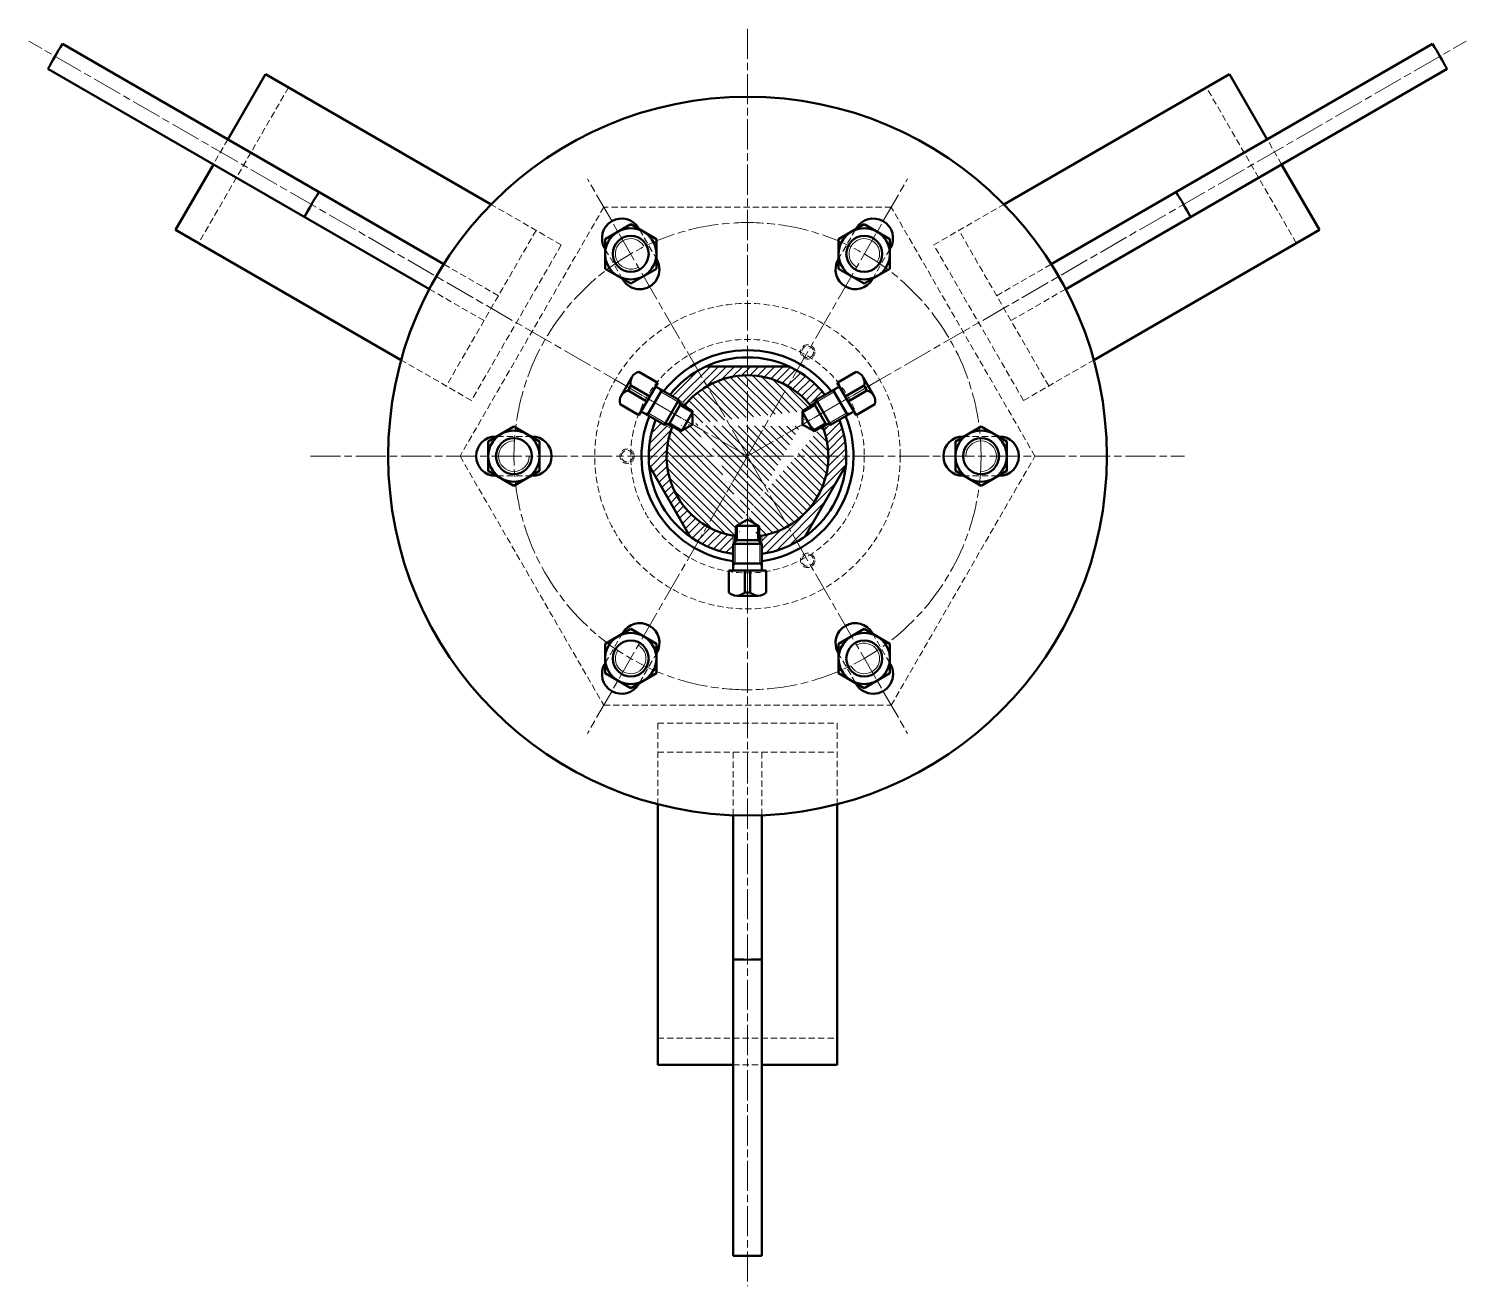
# Model space of a CAD drawing. Header units: millimetres. Extents: x 17368 to 100025, y -24769 to 12950.
# Drawn here: x 69886 to 70687, y -1824 to -1124 of the extents above; entities that cross this region are included whole.
import ezdxf

# ---------------------------------------------------------------- set-up
doc = ezdxf.new("R2010")
doc.units = ezdxf.units.MM
doc.header["$LTSCALE"] = 2.8
for name, pattern in [('AM_ISO08W050', [18, 12, -1.5, 3, -1.5]), ('AM_ISO08W050x2', [9, 6, -0.75, 1.5, -0.75]), ('YSYWPCG_HIDDEN', [0.375, 0.25, -0.125])]:
    doc.linetypes.add(name, pattern=pattern)
doc.layers.get('0').update_dxf_attribs({"lineweight": 50})
for name, color, linetype, lineweight in [('AM_0N', 7, 'Continuous', 50), ('AM_4N', 3, 'Continuous', 15), ('AM_7N', 4, 'AM_ISO08W050', 15), ('bhatch', 5, 'Continuous', 15), ('细实线', 5, 'Continuous', 15)]:
    doc.layers.add(name, color=color, linetype=linetype, lineweight=lineweight)

msp = doc.modelspace()

# ---------------------------------------------------------------- hatches: boundary and pattern name
at = {"layer": 'bhatch'}
h = msp.add_hatch(dxfattribs=at)
h.set_pattern_fill('ANSI31', color=256, style=0)
h.set_pattern_definition([(45, (0, 201.2875), (-2.24506403, 2.24506403), [])])
h.paths.add_polyline_path([(70263.96771, -1323.08399), (70258.9677, -1314.42374, 0.094688485), (70243.34281, -1327.91946), (70248.28242, -1330.77134), (70252.11729, -1332.9854, -0.086432478)])
h.paths.add_polyline_path([(70263.5548, -1312.05515, 0.02347896), (70258.9677, -1314.42374), (70263.96771, -1323.08399, -0.131652446), (70286.4677, -1317.05515), (70286.4677, -1312.05515)])
h.paths.add_polyline_path([(70286.4677, -1312.05515), (70286.4677, -1317.05515, -0.131652415), (70308.96768, -1323.08401), (70313.96769, -1314.42376, 0.023479125), (70309.38056, -1312.05515)])
h.paths.add_polyline_path([(70320.81807, -1332.98539), (70324.65295, -1330.77132), (70329.59253, -1327.91944, 0.094688191), (70313.96769, -1314.42376), (70308.96768, -1323.08401, -0.086432226)])
h.paths.add_polyline_path([(70337.59251, -1341.77582), (70332.65294, -1344.62769), (70328.81804, -1346.84177, -0.086431951), (70331.46768, -1362.05515), (70341.46768, -1362.05515, 0.094688061)])
h.paths.add_polyline_path([(70308.96771, -1401.02628), (70313.9677, -1409.68653, 0.023478563), (70318.31244, -1406.89834), (70341.2254, -1367.21193, 0.023478694), (70341.46768, -1362.05515), (70331.46768, -1362.05515, -0.267949013)])
h.paths.add_polyline_path([(70294.4677, -1406.33833), (70294.4677, -1410.76651), (70294.46771, -1416.47022, 0.094688066), (70313.9677, -1409.68653), (70308.96771, -1401.02628, -0.086432072)])
h.paths.add_polyline_path([(70278.46774, -1416.47023), (70278.46773, -1410.76653), (70278.46773, -1406.33834, -0.086432274), (70263.96768, -1401.0263), (70258.96769, -1409.68655, 0.094688318)])
h.paths.add_polyline_path([(70254.62278, -1406.89823, 0.023479522), (70258.96769, -1409.68655), (70263.96768, -1401.0263, -0.26794923), (70241.46768, -1362.05515), (70231.46768, -1362.05515, 0.023479487), (70231.70998, -1367.2121)])
h.paths.add_polyline_path([(70244.11731, -1346.84178), (70240.28245, -1344.62773), (70235.34283, -1341.77584, 0.094687935), (70231.46768, -1362.05515), (70241.46768, -1362.05515, -0.086431904)])
at = {"layer": '细实线', "lineweight": 15}
h = msp.add_hatch(dxfattribs=at)
h.set_pattern_fill('ANSI31', color=256, angle=90, style=0)
h.set_pattern_definition([(135, (0, 201.2875), (-2.24506403, -2.24506403), [])])
edge = h.paths.add_edge_path()
edge.add_arc((70286.46768, -1362.05515), 45, 157.66230187, 262.33779055)
edge.add_arc((70286.46768, -1362.05515), 45, 37.662221, 142.33779055)
edge.add_arc((70286.46768, -1362.05515), 45, 277.66230187, 382.33770968)
edge.add_line((70279.96771, -1401.05522), (70279.96771, -1406.58324))
edge.add_line((70286.46771, -1397.30244), (70279.96771, -1401.05522))
edge.add_line((70286.46771, -1397.30244), (70292.96771, -1401.05521))
edge.add_line((70292.96771, -1401.05521), (70292.96771, -1406.58323))
edge.add_line((70255.94268, -1336.92601), (70251.15521, -1334.16197))
edge.add_line((70255.94268, -1344.43157), (70255.94268, -1336.92601))
edge.add_line((70255.94268, -1344.43157), (70249.44269, -1348.18435))
edge.add_line((70249.44269, -1348.18435), (70244.65522, -1345.42031))
edge.add_line((70316.9927, -1336.926), (70321.78015, -1334.16197))
edge.add_line((70316.99271, -1344.43156), (70316.9927, -1336.926))
edge.add_line((70316.99271, -1344.43156), (70323.49271, -1348.18433))
edge.add_line((70323.49271, -1348.18433), (70328.28014, -1345.4203))

# ---------------------------------------------------------------- linework, layer by layer
for p, q in [((70117.44401, -1255.23167), (69905.11214, -1132.64181)), ((70455.53179, -1255.20835), (70667.82335, -1132.64176)), ((70109.40794, -1269.06726), (69897.11214, -1146.49822)), ((70018.16488, -1149.41541), (69997.16489, -1185.78846)), ((70143.76257, -1221.9293), (70018.16476, -1149.41537)), ((70429.17277, -1221.92929), (70554.7707, -1149.41529)), ((70463.56624, -1269.04487), (70675.82335, -1146.49816)), ((70575.7707, -1185.78856), (70554.77069, -1149.41548)), ((69989.16489, -1199.64486), (69968.16488, -1236.01795)), ((70604.77069, -1236.01802), (70583.7707, -1199.64497)), ((70093.76258, -1308.53185), (69968.16477, -1236.01792)), ((70479.17277, -1308.53183), (70604.77071, -1236.01782)), ((70216.16247, -1328.40472), (70222.17289, -1317.99436)), ((70236.51703, -1321.14957), (70226.02825, -1315.09388)), ((70336.41832, -1321.14952), (70346.90707, -1315.09383)), ((70350.76247, -1317.99431), (70356.7729, -1328.40466)), ((70220.01787, -1325.50423), (70221.58868, -1322.7835)), ((70230.50663, -1331.55991), (70220.01787, -1325.50423)), ((70232.07744, -1328.83917), (70221.58868, -1322.7835)), ((70226.06704, -1339.24951), (70236.51703, -1321.14957)), ((70336.41832, -1321.14952), (70346.86834, -1339.24944)), ((70340.85792, -1328.83912), (70351.34667, -1322.78342)), ((70342.42874, -1331.55985), (70352.91749, -1325.50415)), ((70351.34667, -1322.78342), (70352.91749, -1325.50415)), ((70226.06704, -1339.24951), (70215.57828, -1333.19383)), ((70230.50663, -1331.55991), (70232.07744, -1328.83917)), ((70243.01448, -1343.89568), (70249.01447, -1333.50337)), ((70255.94268, -1337.50336), (70249.01447, -1333.50337)), ((70255.94268, -1336.92601), (70251.15521, -1334.16197)), ((70316.9927, -1337.50335), (70323.9209, -1333.50335)), ((70316.9927, -1336.926), (70321.78015, -1334.16197)), ((70323.9209, -1333.50335), (70329.92091, -1343.89565)), ((70324.65295, -1330.77132), (70332.65294, -1344.62769)), ((70340.85792, -1328.83912), (70342.42874, -1331.55985)), ((70346.86834, -1339.24944), (70357.35711, -1333.19374)), ((70249.94269, -1347.89567), (70243.01448, -1343.89568)), ((70249.94269, -1347.89567), (70255.94268, -1337.50336)), ((70255.94268, -1336.92601), (70255.69268, -1337.35903)), ((70255.94268, -1344.43157), (70255.94268, -1336.92601)), ((70316.99271, -1344.43156), (70316.9927, -1336.926)), ((70317.2427, -1337.35901), (70316.9927, -1336.926)), ((70316.9927, -1337.50335), (70322.99271, -1347.89565)), ((70322.99271, -1347.89565), (70329.92091, -1343.89565)), ((70249.44269, -1348.18435), (70244.65522, -1345.42031)), ((70255.94268, -1344.43157), (70249.44269, -1348.18435)), ((70249.69269, -1347.75134), (70249.44269, -1348.18435)), ((70316.99271, -1344.43156), (70323.49271, -1348.18433)), ((70323.49271, -1348.18433), (70323.24271, -1347.75131)), ((70323.49271, -1348.18433), (70328.28014, -1345.4203)), ((70286.46771, -1397.30244), (70279.96771, -1401.05522)), ((70286.46771, -1397.30244), (70292.96771, -1401.05521)), ((70279.96771, -1401.05522), (70280.46771, -1401.05522)), ((70279.96771, -1401.05522), (70279.96771, -1406.58324)), ((70292.46771, -1400.76653), (70280.46771, -1400.76654)), ((70280.46771, -1400.76654), (70280.46772, -1408.76654)), ((70292.46771, -1400.76653), (70292.46772, -1408.76653)), ((70292.46771, -1401.05521), (70292.96771, -1401.05521)), ((70292.96771, -1401.05521), (70292.96771, -1406.58323)), ((70292.46772, -1408.76653), (70280.46772, -1408.76654)), ((70296.91773, -1425.76653), (70276.01773, -1425.76655)), ((70276.01773, -1425.76655), (70276.01774, -1437.87794)), ((70288.03855, -1425.76654), (70284.89692, -1425.76654)), ((70284.89692, -1425.76654), (70284.89693, -1437.87791)), ((70288.03855, -1425.76654), (70288.03856, -1437.87791)), ((70296.91773, -1425.76653), (70296.91774, -1437.8779)), ((70292.47815, -1439.76653), (70280.45731, -1439.76654)), ((70288.03856, -1437.87791), (70284.89693, -1437.87791)), ((70236.46772, -1555.70433), (70236.46772, -1700.73224)), ((70336.46772, -1555.70431), (70336.46772, -1700.73225)), ((70278.4677, -1561.89509), (70278.4677, -1807.02558)), ((70294.4677, -1561.89509), (70294.4677, -1807.02558)), ((70236.46772, -1700.73224), (70278.4677, -1700.73224)), ((70294.4677, -1700.73224), (70336.46772, -1700.73224))]:
    msp.add_line(p, q)
at = {"color": 7}
for p, q in [((70221.4677, -1232.99684), (70207.19993, -1241.23435)), ((70235.73547, -1241.23433), (70221.4677, -1232.99684)), ((70351.4677, -1232.99684), (70337.19995, -1241.23434)), ((70365.73547, -1241.23435), (70351.4677, -1232.99684)), ((70207.19993, -1241.23435), (70207.19993, -1257.70933)), ((70235.73546, -1257.70933), (70235.73547, -1241.23433)), ((70337.19995, -1241.23434), (70337.19994, -1257.70933)), ((70365.73548, -1257.70934), (70365.73547, -1241.23435)), ((70207.19993, -1257.70933), (70221.46769, -1265.94683)), ((70221.46769, -1265.94683), (70235.73546, -1257.70933)), ((70337.19994, -1257.70933), (70351.46771, -1265.94683)), ((70351.46771, -1265.94683), (70365.73548, -1257.70934)), ((70263.5548, -1312.05515), (70309.38056, -1312.05515)), ((70156.46769, -1345.58014), (70142.19993, -1353.81765)), ((70170.73545, -1353.81765), (70156.46769, -1345.58014)), ((70416.46771, -1345.58016), (70402.19995, -1353.81765)), ((70430.73547, -1353.81765), (70416.46771, -1345.58016)), ((70142.19993, -1353.81765), (70142.19993, -1370.29265)), ((70170.73545, -1370.29265), (70170.73545, -1353.81765)), ((70402.19995, -1353.81765), (70402.19995, -1370.29265)), ((70430.73547, -1370.29265), (70430.73547, -1353.81765)), ((70254.62279, -1406.89825), (70231.70991, -1367.21198)), ((70341.22533, -1367.21205), (70318.31245, -1406.89832)), ((70142.19993, -1370.29265), (70156.46769, -1378.53014)), ((70156.46769, -1378.53014), (70170.73545, -1370.29265)), ((70402.19995, -1370.29265), (70416.46771, -1378.53016)), ((70416.46771, -1378.53016), (70430.73547, -1370.29265)), ((70221.46769, -1458.16347), (70207.19992, -1466.40096)), ((70235.73546, -1466.40097), (70221.46769, -1458.16347)), ((70351.46771, -1458.16347), (70337.19994, -1466.40097)), ((70365.73547, -1466.40097), (70351.46771, -1458.16347)), ((70207.19992, -1466.40096), (70207.19993, -1482.87595)), ((70235.73545, -1482.87596), (70235.73546, -1466.40097)), ((70337.19994, -1466.40097), (70337.19993, -1482.87597)), ((70365.73547, -1482.87595), (70365.73547, -1466.40097)), ((70207.19993, -1482.87595), (70221.4677, -1491.11346)), ((70221.4677, -1491.11346), (70235.73545, -1482.87596)), ((70337.19993, -1482.87597), (70351.4677, -1491.11346)), ((70351.4677, -1491.11346), (70365.73547, -1482.87595))]:
    msp.add_line(p, q, dxfattribs=at)
msp.add_circle((70286.46768, -1362.05515), 200)
for centre, radius in [((70221.46769, -1249.47184), 14.26777), ((70221.46769, -1249.47184), 10), ((70351.46771, -1249.47184), 14.26777), ((70351.46771, -1249.47184), 10), ((70156.46769, -1362.05515), 14.26777), ((70156.46769, -1362.05515), 10), ((70416.46771, -1362.05515), 14.26777), ((70416.46771, -1362.05515), 10), ((70221.46769, -1474.63846), 14.26777), ((70351.46771, -1474.63846), 14.26777), ((70221.46769, -1474.63846), 10), ((70351.46771, -1474.63846), 10)]:
    msp.add_circle(centre, radius, dxfattribs=at)
for centre, radius, start, end in [((70286.46776, -1362.05522), 445.04227, 148.96999776, 151.02998603), ((70286.46776, -1362.05522), 445.04227, 28.96999776, 31.02998603), ((70286.46776, -1362.05522), 280.19999, 148.36391093, 151.63606332), ((70286.46776, -1362.05522), 280.19999, 28.36391093, 31.63606332), ((70227.50966, -1321.07555), 6.16238, 103.90961345, 196.09042738), ((70345.4257, -1321.0755), 6.16238, 343.90964646, 76.09046039), ((70221.49925, -1331.4859), 6.16238, 103.90964646, 196.0904604), ((70351.43613, -1331.48585), 6.16238, 343.90961345, 76.09042738), ((70280.45731, -1433.60416), 6.16238, 223.90961345, 316.09042738), ((70292.47815, -1433.60415), 6.16238, 223.90964646, 316.09046039), ((70286.46776, -1362.05522), 280.19999, 268.36391093, 271.63606332), ((70286.46776, -1362.05522), 445.04227, 268.96999776, 271.02998603)]:
    msp.add_arc(centre, radius, start, end)
for centre, radius, start, end in [((70216.4677, -1240.81159), 11, 30.00000801, 210.00000801), ((70356.46779, -1240.81157), 11, 330.00000801, 150.00000801), ((70226.4677, -1258.1321), 11, 210.00000801, 30.00000801), ((70346.4678, -1258.13208), 11, 150.00000801, 330.00000801), ((70286.4677, -1362.05519), 59, 37.792936, 142.2071187), ((70286.46768, -1362.05515), 55, 38.36356617, 141.63646257), ((70286.46768, -1362.05515), 45, 37.662221, 142.33779055), ((70286.4677, -1362.05519), 59, 157.792936, 262.2071187), ((70286.46768, -1362.05515), 55, 158.36363245, 261.63646257), ((70286.4677, -1362.05519), 59, 277.792936, 22.2071187), ((70286.46768, -1362.05515), 55, 278.36363245, 21.6363963), ((70146.46767, -1362.05524), 11, 90.00000801, 270.00000801), ((70166.46767, -1362.05524), 11, 270.00000801, 90.00000801), ((70286.46768, -1362.05515), 45, 157.66230187, 262.33779055), ((70286.46768, -1362.05515), 45, 277.66230187, 22.33770968), ((70406.46786, -1362.05521), 11, 90.00000801, 270.00000801), ((70426.46786, -1362.0552), 11, 270.00000801, 90.00000801), ((70226.46773, -1465.97836), 11, 330.00000801, 150.00000801), ((70346.46783, -1465.97835), 11, 30.00000801, 210.00000801), ((70216.46773, -1483.29887), 11, 150.00000801, 330.00000801), ((70356.46783, -1483.29885), 11, 210.00000801, 30.00000801)]:
    msp.add_arc(centre, radius, start, end, dxfattribs=at)
at = {"layer": 'AM_0N', "extrusion": (-0.866026, 0.499999, 0)}
msp.add_line((70230.756, -1339.12799), (70238.75599, -1325.27158), dxfattribs=at)
at = {"layer": 'AM_0N', "extrusion": (-0.499999, -0.866026, 0)}
for p, q in [((70235.29202, -1323.27135), (70248.28242, -1330.77134)), ((70248.7315, -1332.44732), (70251.32701, -1333.94583))]:
    msp.add_line(p, q, dxfattribs=at)
at = {"layer": 'AM_0N', "extrusion": (0.500001, -0.866025, 0)}
for p, q in [((70337.64333, -1323.2713), (70324.65295, -1330.77132)), ((70324.20387, -1332.44729), (70321.60834, -1333.94583))]:
    msp.add_line(p, q, dxfattribs=at)
at = {"layer": 'AM_0N', "extrusion": (0.866025, 0.500001, 0)}
msp.add_line((70334.17908, -1325.27104), (70342.1791, -1339.12744), dxfattribs=at)
at = {"layer": 'AM_0N'}
for p, q in [((70248.28242, -1330.77134), (70240.28245, -1344.62771)), ((70249.01447, -1333.50337), (70248.28242, -1330.77134)), ((70323.9209, -1333.50335), (70324.65295, -1330.77132)), ((70243.01448, -1343.89568), (70240.28245, -1344.62773)), ((70329.92091, -1343.89565), (70332.65294, -1344.62769)), ((70280.46772, -1408.76654), (70278.46773, -1410.76653)), ((70278.46773, -1410.76653), (70294.4677, -1410.76651)), ((70292.46772, -1408.76653), (70294.4677, -1410.76651))]:
    msp.add_line(p, q, dxfattribs=at)
at = {"layer": 'AM_0N', "extrusion": (0.499999, 0.866026, 0)}
for p, q in [((70227.29205, -1337.12773), (70240.28245, -1344.62773)), ((70241.95843, -1344.17865), (70244.55394, -1345.67717))]:
    msp.add_line(p, q, dxfattribs=at)
at = {"layer": 'AM_0N', "extrusion": (-0.500001, 0.866025, 0)}
for p, q in [((70345.64333, -1337.12767), (70332.65294, -1344.62769)), ((70330.97697, -1344.17861), (70328.38142, -1345.67716))]:
    msp.add_line(p, q, dxfattribs=at)
at = {"layer": 'AM_0N', "extrusion": (1, 9.32501e-07, 0)}
for p, q in [((70279.69463, -1409.53963), (70279.69463, -1406.54252)), ((70278.46775, -1425.76655), (70278.46773, -1410.76653))]:
    msp.add_line(p, q, dxfattribs=at)
at = {"layer": 'AM_0N', "extrusion": (-1, -9.32501e-07, 0)}
for p, q in [((70293.2408, -1409.53962), (70293.2408, -1406.54251)), ((70294.46772, -1425.76653), (70294.4677, -1410.76651))]:
    msp.add_line(p, q, dxfattribs=at)
at = {"layer": 'AM_0N', "extrusion": (9.32501e-07, -1, 0)}
msp.add_line((70294.46802, -1421.76653), (70278.46802, -1421.76655), dxfattribs=at)
at = {"layer": 'AM_4N', "linetype": 'YSYWPCG_HIDDEN', "lineweight": 15, "ltscale": 5}
for p, q in [((70031.00002, -1156.82577), (69981.00002, -1243.42831)), ((70591.93555, -1243.42839), (70541.93555, -1156.82585)), ((69997.16489, -1185.78846), (69989.16489, -1199.64486)), ((70583.7707, -1199.64497), (70575.7707, -1185.78856)), ((70182.80744, -1244.47187), (70143.76257, -1221.9293)), ((70390.12794, -1244.47183), (70429.17277, -1221.92929)), ((70168.80744, -1236.38897), (70118.80744, -1322.99151)), ((70235.99398, -1252.6321), (70225.99398, -1235.31159)), ((70336.94152, -1252.63208), (70346.94151, -1235.31158)), ((70454.12784, -1322.99153), (70404.12784, -1236.38899)), ((70182.80744, -1244.47187), (70132.80744, -1331.07441)), ((70216.94142, -1263.6321), (70206.94142, -1246.31159)), ((70355.99408, -1263.63208), (70365.99407, -1246.31157)), ((70440.12794, -1331.07437), (70390.12794, -1244.47183)), ((70147.80745, -1272.76201), (70117.44401, -1255.23167)), ((70425.12785, -1272.76207), (70455.53179, -1255.20835)), ((70139.80745, -1286.61842), (70109.40794, -1269.06726)), ((70433.12785, -1286.61848), (70463.56624, -1269.04487)), ((70132.80744, -1331.07441), (70093.76258, -1308.53185)), ((70440.12794, -1331.07437), (70479.17277, -1308.53183)), ((70166.46767, -1351.05524), (70146.46767, -1351.05524)), ((70406.46786, -1351.05521), (70426.46786, -1351.0552)), ((70166.46767, -1373.05524), (70146.46767, -1373.05524)), ((70406.46786, -1373.05521), (70426.46786, -1373.0552)), ((70216.94145, -1460.47836), (70206.94145, -1477.79887)), ((70355.9941, -1460.47834), (70365.99411, -1477.79885)), ((70235.99401, -1471.47836), (70225.99401, -1488.79887)), ((70336.94155, -1471.47835), (70346.94155, -1488.79885)), ((70236.46772, -1510.61921), (70236.46772, -1555.70433)), ((70236.46772, -1510.61921), (70336.46772, -1510.61921)), ((70336.46772, -1510.61921), (70336.46772, -1555.70431)), ((70236.46773, -1526.78496), (70336.46773, -1526.78496)), ((70278.4677, -1526.78496), (70278.4677, -1561.89509)), ((70294.4677, -1526.78496), (70294.4677, -1561.89509)), ((70236.46772, -1685.91151), (70336.46772, -1685.91151)), ((70278.4677, -1700.73224), (70294.4677, -1700.73224))]:
    msp.add_line(p, q, dxfattribs=at)
at = {"layer": 'AM_4N', "lineweight": 15}
for p, q in [((70238.14254, -1326.3341), (70237.02394, -1324.27158)), ((70334.79253, -1326.33356), (70335.91113, -1324.27104)), ((70231.36945, -1338.06546), (70229.02395, -1338.12799)), ((70341.56564, -1338.06491), (70343.91115, -1338.12743)), ((70279.69492, -1421.76654), (70278.46802, -1423.76655)), ((70293.24112, -1421.76653), (70294.46802, -1423.76653))]:
    msp.add_line(p, q, dxfattribs=at)
at = {"layer": 'AM_4N', "lineweight": 15, "extrusion": (-0.499999, -0.866026, 0)}
for p, q in [((70238.14267, -1326.33387), (70248.7315, -1332.44732)), ((70248.28242, -1330.77134), (70252.11729, -1332.9854))]:
    msp.add_line(p, q, dxfattribs=at)
at = {"layer": 'AM_4N', "lineweight": 15, "extrusion": (0.500001, -0.866025, 0)}
for p, q in [((70334.79269, -1326.33383), (70324.20387, -1332.44729)), ((70324.65295, -1330.77132), (70320.81807, -1332.98539))]:
    msp.add_line(p, q, dxfattribs=at)
at = {"layer": 'AM_4N', "lineweight": 15, "extrusion": (0.499999, 0.866026, 0)}
for p, q in [((70231.3696, -1338.0652), (70241.95843, -1344.17865)), ((70240.28245, -1344.62773), (70244.11731, -1346.84178))]:
    msp.add_line(p, q, dxfattribs=at)
at = {"layer": 'AM_4N', "lineweight": 15, "extrusion": (-0.500001, 0.866025, 0)}
for p, q in [((70341.56578, -1338.06515), (70330.97697, -1344.17861)), ((70332.65294, -1344.62769), (70328.81804, -1346.84177))]:
    msp.add_line(p, q, dxfattribs=at)
at = {"layer": 'AM_4N', "lineweight": 15, "extrusion": (1, 9.32501e-07, 0)}
for p, q in [((70278.46773, -1410.76653), (70278.46773, -1406.33834)), ((70279.69465, -1421.76654), (70279.69463, -1409.53963))]:
    msp.add_line(p, q, dxfattribs=at)
at = {"layer": 'AM_4N', "lineweight": 15, "extrusion": (-1, -9.32501e-07, 0)}
for p, q in [((70294.4677, -1410.76651), (70294.4677, -1406.33833)), ((70293.24081, -1421.76653), (70293.2408, -1409.53962))]:
    msp.add_line(p, q, dxfattribs=at)
at = {"layer": 'AM_4N', "linetype": 'YSYWPCG_HIDDEN', "lineweight": 15, "ltscale": 5}
msp.add_lwpolyline([(70206.4677, -1223.49109), (70126.4677, -1362.05515), (70206.4677, -1500.61921), (70366.4677, -1500.61921), (70446.4677, -1362.05515), (70366.4677, -1223.49109)], close=True, dxfattribs=at)
for centre, radius in [((70286.46768, -1362.05515), 85), ((70286.46768, -1362.05515), 65), ((70319.96762, -1304.03148), 4), ((70319.96762, -1304.03148), 3.23319), ((70219.46768, -1362.05515), 4), ((70219.46768, -1362.05515), 3.23319), ((70319.96762, -1420.07882), 4), ((70319.96762, -1420.07882), 3.23319)]:
    msp.add_circle(centre, radius, dxfattribs=at)
at = {"layer": 'AM_7N', "linetype": 'AM_ISO08W050x2'}
for p, q in [((70286.4677, -1124.1868), (70286.4677, -1823.99394)), ((70286.4677, -1362.05519), (69886.4171, -1131.08587)), ((70286.4677, -1362.05511), (70686.51836, -1131.08576)), ((70286.4677, -1362.05511), (70197.35401, -1207.70572)), ((70286.4677, -1362.05511), (70375.58139, -1207.70572)), ((70043.20942, -1362.05515), (70529.72594, -1362.05515)), ((70286.4677, -1362.05511), (70197.35405, -1516.40453)), ((70286.4677, -1362.05511), (70375.58135, -1516.40453))]:
    msp.add_line(p, q, dxfattribs=at)
at = {"layer": 'AM_7N', "linetype": 'AM_ISO08W050x2', "lineweight": 15}
for p, q in [((70213.3351, -1319.8321), (70261.44483, -1347.60822)), ((70359.60026, -1319.83204), (70311.49057, -1347.60822)), ((70286.46774, -1446.50141), (70286.4677, -1390.94911))]:
    msp.add_line(p, q, dxfattribs=at)
at = {"layer": 'AM_7N', "linetype": 'AM_ISO08W050x2'}
msp.add_circle((70286.46768, -1362.05515), 129.99999, dxfattribs=at)
at = {"layer": 'bhatch'}
for centre, start, end in [((70221.46769, -1249.47184), 30, 300), ((70351.46771, -1249.47184), 330, 240), ((70156.46769, -1362.05515), 90, 0), ((70416.46771, -1362.05515), 270, 180), ((70221.46769, -1474.63846), 150, 60), ((70351.46771, -1474.63846), 210, 120)]:
    msp.add_arc(centre, 8.5, start, end, dxfattribs=at)

doc.saveas('drawing.dxf')
